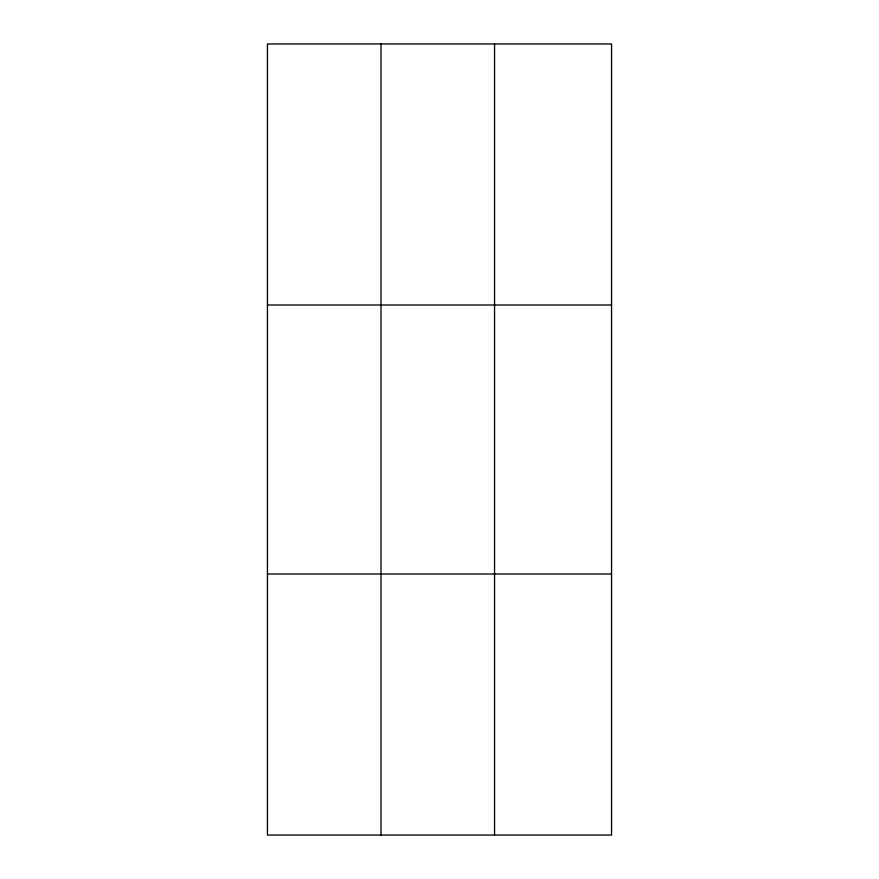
<?xml version="1.0" encoding="UTF-8"?>
<svg xmlns="http://www.w3.org/2000/svg" width="879" height="879" viewBox="0 0 879 879"><rect width="100%" height="100%" fill="white"/><g stroke="black" fill="none" stroke-linecap="round" stroke-linejoin="round"><path stroke-width="1.32" d="M381.003 835.05L381.003 43.95M494.558 835.05L494.558 43.95M267.436 305.013L611.564 305.013M267.436 573.987L611.564 573.987M611.564 791.539L611.564 835.05L267.436 835.05L267.436 43.95L611.564 43.95L611.564 791.539"/></g></svg>
